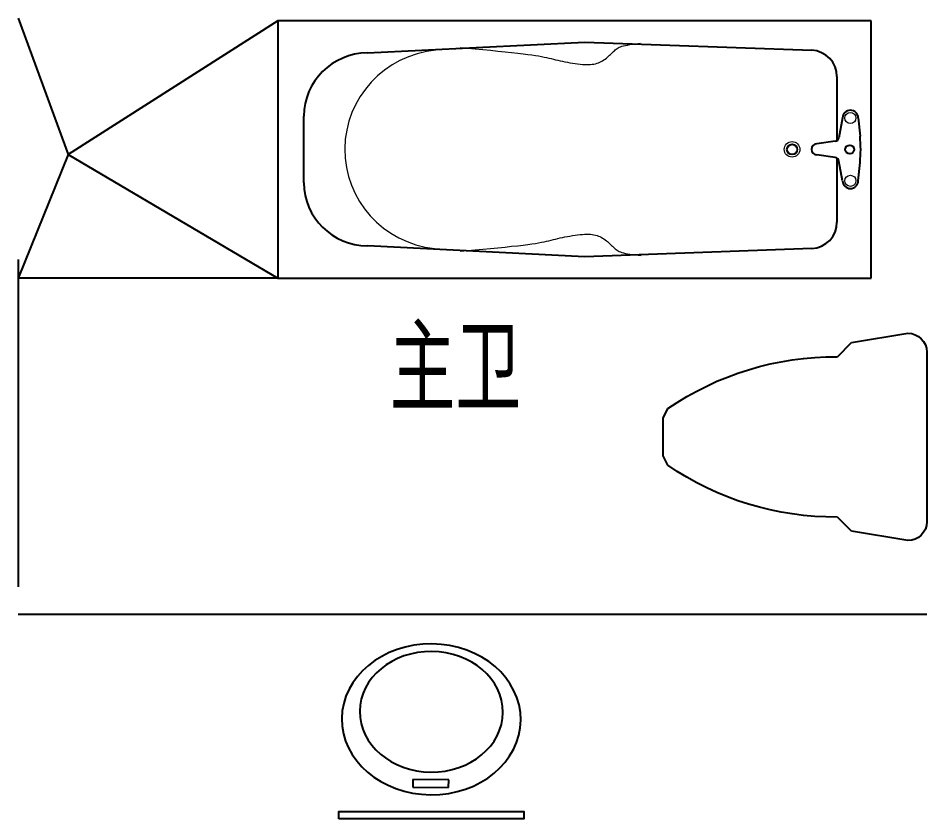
# Model space of a CAD drawing. Extents: x 72956 to 162056, y -6841 to 35159.
# Drawn here: x 137101 to 139551, y 10438 to 12595 of the extents above; entities that cross this region are included whole.
import ezdxf

# ---------------------------------------------------------------- set-up
doc = ezdxf.new("R2010")
doc.units = 0
doc.header["$LTSCALE"] = 1000
doc.header["$MEASUREMENT"] = 0
doc.layers.get('0').update_dxf_attribs({"linetype": 'CONTINUOUS'})
for name, color, linetype in [('-厨卫', 154, 'CONTINUOUS'), ('-文字', 7, 'CONTINUOUS'), ('WINDOW', 4, 'CONTINUOUS')]:
    doc.layers.add(name, color=color, linetype=linetype)
doc.styles.add('样式 1', font='SIMHEI.TTF', dxfattribs={"width": 0.65, "height": 500})

# ---------------------------------------------------------------- blocks, each defined once
blk = doc.blocks.new('A$C43D62512')
for p, q in [((1600, 732), (0, 732)), ((0, 732), (0, 32)), ((1600, 32), (1600, 732)), ((160.3, 651.9), (771.9, 674)), ((771.9, 674), (1358.5, 644.6)), ((92.2, 479.5), (92.2, 580)), ((35.1, 467.5), (30.1, 417.6)), ((77.2, 467.5), (86.9, 413.9)), ((92.2, 405.9), (92.2, 479.5)), ((1529.7, 472.8), (1529.7, 291.2)), ((97, 404.1), (146.2, 397)), ((35.1, 296.5), (30.1, 346.4)), ((77.2, 296.5), (86.9, 350.1)), ((92.2, 184), (92.2, 358.1)), ((97, 359.9), (146.2, 367)), ((771.9, 90), (160.3, 112.1)), ((1358.5, 119.4), (771.9, 90)), ((0, 32), (1600, 32))]:
    blk.add_line(p, q)
at = {"lineweight": 13}
for p, q in [((627.9, 670.2), (619.9, 671.2)), ((635.8, 669.2), (627.9, 670.2)), ((643.4, 668.2), (635.8, 669.2)), ((650.6, 667.1), (643.4, 668.2)), ((657.2, 666), (650.6, 667.1)), ((662.9, 664.9), (657.2, 666)), ((667.8, 663.7), (662.9, 664.9)), ((672.1, 662.5), (667.8, 663.7)), ((675.9, 661.2), (672.1, 662.5)), ((679.2, 659.8), (675.9, 661.2)), ((682.2, 658.3), (679.2, 659.8)), ((684.9, 656.6), (682.2, 658.3)), ((687.4, 654.8), (684.9, 656.6)), ((689.9, 652.8), (687.4, 654.8)), ((692.4, 650.6), (689.9, 652.8)), ((694.8, 648.3), (692.4, 650.6)), ((697.3, 645.8), (694.8, 648.3)), ((699.9, 643.3), (697.3, 645.8)), ((702.5, 640.7), (699.9, 643.3)), ((705.2, 638.1), (702.5, 640.7)), ((708, 635.5), (705.2, 638.1)), ((905.5, 637.7), (896.9, 636.2)), ((915.2, 639.2), (905.5, 637.7)), ((926.2, 640.7), (915.2, 639.2)), ((938.8, 642.3), (926.2, 640.7)), ((953.1, 644), (938.8, 642.3)), ((969.4, 645.8), (953.1, 644)), ((987.2, 647.7), (969.4, 645.8)), ((1006.3, 649.7), (987.2, 647.7)), ((1026.4, 651.6), (1006.3, 649.7)), ((1047, 653.6), (1026.4, 651.6)), ((1067.7, 655.6), (1047, 653.6)), ((1088.4, 657.5), (1067.7, 655.6)), ((1108.5, 659.4), (1088.4, 657.5)), ((711, 632.9), (708, 635.5)), ((714.1, 630.4), (711, 632.9)), ((717.3, 627.9), (714.1, 630.4)), ((720.7, 625.6), (717.3, 627.9)), ((724.2, 623.3), (720.7, 625.6)), ((727.8, 621.3), (724.2, 623.3)), ((731.5, 619.4), (727.8, 621.3)), ((735.3, 617.7), (731.5, 619.4)), ((739.2, 616.3), (735.3, 617.7)), ((743.2, 615.1), (739.2, 616.3)), ((747.5, 614.2), (743.2, 615.1)), ((751.9, 613.5), (747.5, 614.2)), ((756.6, 613), (751.9, 613.5)), ((761.6, 612.7), (756.6, 613)), ((766.9, 612.7), (761.6, 612.7)), ((772.6, 612.9), (766.9, 612.7)), ((778.7, 613.3), (772.6, 612.9)), ((785.1, 613.8), (778.7, 613.3)), ((791.7, 614.6), (785.1, 613.8)), ((798.6, 615.5), (791.7, 614.6)), ((805.5, 616.6), (798.6, 615.5)), ((812.4, 617.7), (805.5, 616.6)), ((819.2, 619), (812.4, 617.7)), ((825.9, 620.3), (819.2, 619)), ((832.3, 621.7), (825.9, 620.3)), ((838.6, 623.1), (832.3, 621.7)), ((844.8, 624.5), (838.6, 623.1)), ((850.8, 626), (844.8, 624.5)), ((856.9, 627.5), (850.8, 626)), ((863, 629), (856.9, 627.5)), ((869.2, 630.4), (863, 629)), ((875.6, 631.9), (869.2, 630.4)), ((882.2, 633.3), (875.6, 631.9)), ((889.2, 634.8), (882.2, 633.3)), ((896.9, 636.2), (889.2, 634.8)), ((739.2, 147.7), (735.3, 146.3)), ((743.2, 148.9), (739.2, 147.7)), ((747.5, 149.8), (743.2, 148.9)), ((751.9, 150.5), (747.5, 149.8)), ((756.6, 151), (751.9, 150.5)), ((761.6, 151.3), (756.6, 151)), ((766.9, 151.3), (761.6, 151.3)), ((772.6, 151.1), (766.9, 151.3)), ((778.7, 150.7), (772.6, 151.1)), ((785.1, 150.2), (778.7, 150.7)), ((791.7, 149.4), (785.1, 150.2)), ((798.6, 148.5), (791.7, 149.4)), ((805.5, 147.4), (798.6, 148.5)), ((812.4, 146.3), (805.5, 147.4)), ((702.5, 123.3), (699.9, 120.7)), ((705.2, 125.9), (702.5, 123.3)), ((708, 128.5), (705.2, 125.9)), ((711, 131.1), (708, 128.5)), ((714.1, 133.6), (711, 131.1)), ((717.3, 136.1), (714.1, 133.6)), ((720.7, 138.4), (717.3, 136.1)), ((724.2, 140.7), (720.7, 138.4)), ((727.8, 142.7), (724.2, 140.7)), ((731.5, 144.6), (727.8, 142.7)), ((735.3, 146.3), (731.5, 144.6)), ((819.2, 145), (812.4, 146.3)), ((825.9, 143.7), (819.2, 145)), ((832.3, 142.3), (825.9, 143.7)), ((838.6, 140.9), (832.3, 142.3)), ((844.8, 139.5), (838.6, 140.9)), ((850.8, 138), (844.8, 139.5)), ((856.9, 136.5), (850.8, 138)), ((863, 135), (856.9, 136.5)), ((869.2, 133.6), (863, 135)), ((875.6, 132.1), (869.2, 133.6)), ((882.2, 130.7), (875.6, 132.1)), ((889.2, 129.2), (882.2, 130.7)), ((896.9, 127.8), (889.2, 129.2)), ((905.5, 126.3), (896.9, 127.8)), ((915.2, 124.8), (905.5, 126.3)), ((926.2, 123.3), (915.2, 124.8)), ((938.8, 121.7), (926.2, 123.3)), ((657.2, 98), (650.6, 96.9)), ((662.9, 99.1), (657.2, 98)), ((667.8, 100.3), (662.9, 99.1)), ((672.1, 101.5), (667.8, 100.3)), ((675.9, 102.8), (672.1, 101.5)), ((679.2, 104.2), (675.9, 102.8)), ((682.2, 105.7), (679.2, 104.2)), ((684.9, 107.4), (682.2, 105.7)), ((687.4, 109.2), (684.9, 107.4)), ((689.9, 111.2), (687.4, 109.2)), ((692.4, 113.4), (689.9, 111.2)), ((694.8, 115.7), (692.4, 113.4)), ((697.3, 118.2), (694.8, 115.7)), ((699.9, 120.7), (697.3, 118.2)), ((953.1, 120), (938.8, 121.7)), ((969.4, 118.2), (953.1, 120)), ((987.2, 116.3), (969.4, 118.2)), ((1006.3, 114.3), (987.2, 116.3)), ((1026.4, 112.4), (1006.3, 114.3)), ((1047, 110.4), (1026.4, 112.4)), ((1067.7, 108.4), (1047, 110.4)), ((1088.4, 106.5), (1067.7, 108.4)), ((1108.5, 104.6), (1088.4, 106.5)), ((627.9, 93.8), (622.6, 93.1)), ((635.8, 94.8), (627.9, 93.8)), ((643.4, 95.8), (635.8, 94.8)), ((650.6, 96.9), (643.4, 95.8))]:
    blk.add_line(p, q, dxfattribs=at)
for centre, radius in [((56.1, 467.5), 15.1), ((213.3, 382), 21.1), ((56.1, 296.5), 15.1)]:
    blk.add_circle(centre, radius, dxfattribs=at)
for centre, radius in [((57.9, 382), 11.9), ((213.3, 382), 13.9)]:
    blk.add_circle(centre, radius)
for centre, radius, start, end in [((164.2, 580), 72, 93.0699, 180), ((1356.8, 471.7), 172.9, 0.3729, 89.435), ((56.1, 467.5), 21.1, 0, 180), ((388.3, 382), 360, 174.3229, 185.6771), ((98.7, 416), 12, 190.2142, 261.7528), ((146.2, 382), 15, 270, 90), ((98.7, 348), 12, 98.2472, 169.7858), ((56.1, 296.5), 21.1, 180, 0), ((1356.8, 292.3), 172.9, 270.565, 359.6271), ((164.2, 184), 72, 180, 266.9301)]:
    blk.add_arc(centre, radius, start, end)
blk.add_arc((1148.3, 382.1), 271.1, 275.4141, 83.873, dxfattribs=at)
blk = doc.blocks.new('A$C3F2D3E33')
at = {"linetype": 'ByBlock'}
for p, q in [((228.6, 711.2), (203.2, 698.5)), ((330.2, 711.2), (228.6, 711.2)), ((355.6, 698.5), (330.2, 711.2)), ((63.5, 241.3), (25.4, 203.2)), ((533.4, 203.2), (495.3, 241.3)), ((25.4, 203.2), (0, 50.8)), ((558.8, 50.8), (533.4, 203.2)), ((50.8, 0), (508, 0))]:
    blk.add_line(p, q, dxfattribs=at)
for centre, radius, start, end in [((858.4, 248.4), 794.9, 145.5092, 180.5092), ((-299.6, 248.4), 794.9, 359.4908, 34.4908), ((50.8, 50.8), 50.8, 180, 270), ((508, 50.8), 50.8, 270, 0)]:
    blk.add_arc(centre, radius, start, end, dxfattribs=at)
blk = doc.blocks.new('A$C028E412E')
for p, q in [((193, 40.4), (289.6, 40.4)), ((193, 20.1), (193, 40.4)), ((289.6, 40.4), (289.6, 20.1)), ((289.6, 20.1), (193, 20.1))]:
    blk.add_line(p, q)
at = {"extrusion": (0, 0, -1)}
for centre, major_axis in [((241.3, 203), (241.3, 0)), ((241.3, 223.3), (-193, 0))]:
    blk.add_ellipse(centre, major_axis=major_axis, ratio=0.842105, start_param=3.141593, end_param=9.424778, dxfattribs=at)

msp = doc.modelspace()

# ---------------------------------------------------------------- linework, layer by layer
at = {"layer": '-厨卫'}
for p, q in [((137100.748, 12595.456), (137235.314, 12228.617)), ((137800.748, 12588.456), (137235.314, 12228.617)), ((137235.314, 12228.617), (137100.748, 11895.456)), ((137235.314, 12228.617), (137800.748, 11895.456)), ((137800.748, 11895.456), (137100.748, 11895.456))]:
    msp.add_line(p, q, dxfattribs=at)
msp.add_lwpolyline([(139550.748, 10988.456), (137100.748, 10988.456)], dxfattribs=at)
msp.add_lwpolyline([(137965.706, 10438.424), (137965.706, 10458.424), (138464.248, 10458.424), (138464.248, 10438.424)], close=True, dxfattribs=at)
at = {"layer": 'WINDOW'}
msp.add_line((137100.811, 11945.424), (137100.811, 11063.424), dxfattribs=at)

# ---------------------------------------------------------------- block references
at = {"layer": '-厨卫', "extrusion": (0, 0, -1), "xscale": -1, "yscale": 0.9900000002235174, "zscale": -0.9, "rotation": 180}
msp.add_blockref('A$C43D62512', (-139400.748, 12620.136), dxfattribs=at)
at = {"layer": '-厨卫', "xscale": -1}
for name, p, rotation in [('A$C3F2D3E33', (139550.748, 11746.695), 90), ('A$C028E412E', (138454.153, 10501.419), 359.5145050911172)]:
    msp.add_blockref(name, p, dxfattribs=dict(at, rotation=rotation))

# ---------------------------------------------------------------- texts
at = {"layer": '-文字', "insert": (138456.937, 11759.034), "char_height": 200, "width": 1860.46542, "attachment_point": 3, "style": '样式 1'}
msp.add_mtext('{\\fSimHei|b0|i0|c134|p2;主卫}', dxfattribs=at)

doc.saveas('drawing.dxf')
